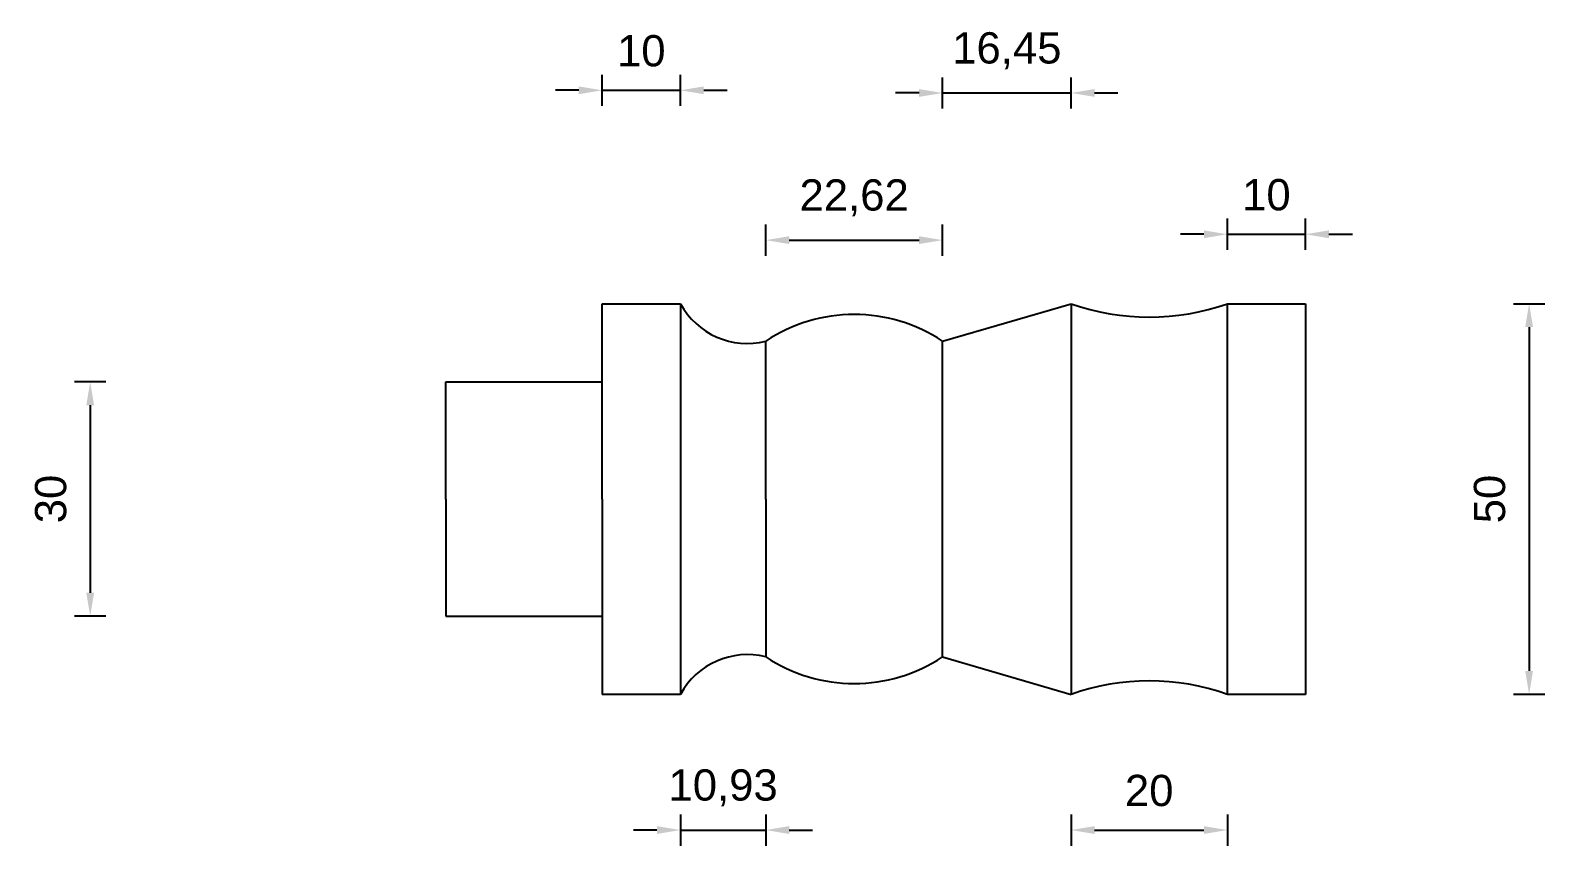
# Model space of a CAD drawing. Header units: millimetres. Extents: x 2100 to 32787, y 24082 to 35493.
# Drawn here: x 3880.5 to 4074.3, y 24590 to 24694.4 of the extents above; entities that cross this region are included whole.
import ezdxf

# ---------------------------------------------------------------- set-up
doc = ezdxf.new("R2010")
doc.units = ezdxf.units.MM
doc.linetypes.add('HIDDEN2', pattern=[4.7625, 3.175, -1.5875])
doc.layers.get('Defpoints').update_dxf_attribs({"color": 231, "linetype": 'HIDDEN2'})
doc.layers.add('ÖLÇÜ', color=181, linetype='Continuous')
doc.styles.get("Standard").update_dxf_attribs({"font": 'arial.ttf'})
doc.dimstyles.new('ISO-25', dxfattribs={"dimtxt": 4, "dimasz": 3, "dimexe": 2, "dimexo": 0.625, "dimgap": 3, "dimtad": 1, "dimtxsty": 'Standard', "dimcen": 2.5, "dimadec": 0, "dimazin": 0, "dimtfac": 1, "dimtix": 1, "dimtmove": 0, "dimatfit": 0, "dimfxl": 2, "dimfxlon": 1, "dimarcsym": 0})

# ---------------------------------------------------------------- blocks, each defined once
blk = doc.blocks.new('*D2469')
at = {"layer": 'Defpoints', "color": 0, "lineweight": 70, "ltscale": 3, "transparency": 16777216}
for p in [(3933.68, 24649.41), (3888.15, 24619.41), (3933.68, 24619.41)]:
    blk.add_point(p, dxfattribs=at)
at = {"layer": 'ÖLÇÜ', "color": 0, "lineweight": -2, "ltscale": 3, "transparency": 16777216}
for p, q in [((3890.15, 24649.41), (3886.15, 24649.41)), ((3888.15, 24646.41), (3888.15, 24622.41)), ((3890.15, 24619.41), (3886.15, 24619.41))]:
    blk.add_line(p, q, dxfattribs=at)
at = {"layer": 'ÖLÇÜ', "color": 0, "lineweight": 70, "ltscale": 3, "transparency": 16777216}
for points in [[(3887.65, 24646.41), (3888.65, 24646.41), (3888.15, 24649.41)], [(3887.65, 24622.41), (3888.65, 24622.41), (3888.15, 24619.41)]]:
    blk.add_solid(points, dxfattribs=at)
at = {"layer": 'ÖLÇÜ', "color": 0, "ltscale": 3, "transparency": 16777216, "insert": (3883.11, 24634.41), "char_height": 4, "attachment_point": 5, "rotation": 90}
blk.add_mtext('30', dxfattribs=at)
blk = doc.blocks.new('*D2470')
at = {"layer": 'Defpoints', "color": 0, "lineweight": 70, "ltscale": 3, "transparency": 16777216}
for p in [(3963.68, 24686.73), (3953.68, 24659.41), (3963.68, 24659.41)]:
    blk.add_point(p, dxfattribs=at)
at = {"layer": 'ÖLÇÜ', "color": 0, "lineweight": -2, "ltscale": 3, "transparency": 16777216}
for p, q in [((3953.68, 24684.73), (3953.68, 24688.73)), ((3963.68, 24684.73), (3963.68, 24688.73)), ((3950.68, 24686.73), (3947.68, 24686.73)), ((3953.68, 24686.73), (3963.68, 24686.73)), ((3966.68, 24686.73), (3969.68, 24686.73))]:
    blk.add_line(p, q, dxfattribs=at)
at = {"layer": 'ÖLÇÜ', "color": 0, "lineweight": 70, "ltscale": 3, "transparency": 16777216}
for points in [[(3950.68, 24687.23), (3950.68, 24686.23), (3953.68, 24686.73)], [(3966.68, 24687.23), (3966.68, 24686.23), (3963.68, 24686.73)]]:
    blk.add_solid(points, dxfattribs=at)
at = {"layer": 'ÖLÇÜ', "color": 0, "ltscale": 3, "transparency": 16777216, "insert": (3958.68, 24691.77), "char_height": 4, "attachment_point": 5}
blk.add_mtext('10', dxfattribs=at)
blk = doc.blocks.new('*D2471')
at = {"layer": 'Defpoints', "color": 0, "lineweight": 70, "ltscale": 3, "transparency": 16777216}
for p in [(3974.61, 24614.19), (3963.68, 24609.41), (3974.61, 24592.03)]:
    blk.add_point(p, dxfattribs=at)
at = {"layer": 'ÖLÇÜ', "color": 0, "lineweight": -2, "ltscale": 3, "transparency": 16777216}
for p, q in [((3963.68, 24594.03), (3963.68, 24590.03)), ((3974.61, 24594.03), (3974.61, 24590.03)), ((3960.68, 24592.03), (3957.68, 24592.03)), ((3963.68, 24592.03), (3974.61, 24592.03)), ((3977.61, 24592.03), (3980.61, 24592.03))]:
    blk.add_line(p, q, dxfattribs=at)
at = {"layer": 'ÖLÇÜ', "color": 0, "lineweight": 70, "ltscale": 3, "transparency": 16777216}
for points in [[(3960.68, 24592.53), (3960.68, 24591.53), (3963.68, 24592.03)], [(3977.61, 24592.53), (3977.61, 24591.53), (3974.61, 24592.03)]]:
    blk.add_solid(points, dxfattribs=at)
at = {"layer": 'ÖLÇÜ', "color": 0, "ltscale": 3, "transparency": 16777216, "insert": (3969.15, 24597.43), "char_height": 4, "attachment_point": 5}
blk.add_mtext('10,93', dxfattribs=at)
blk = doc.blocks.new('*D2472')
at = {"layer": 'Defpoints', "color": 0, "lineweight": 70, "ltscale": 3, "transparency": 16777216}
for p in [(3997.23, 24667.55), (3974.61, 24654.62), (3997.23, 24654.62)]:
    blk.add_point(p, dxfattribs=at)
at = {"layer": 'ÖLÇÜ', "color": 0, "lineweight": -2, "ltscale": 3, "transparency": 16777216}
for p, q in [((3974.61, 24665.55), (3974.61, 24669.55)), ((3997.23, 24665.55), (3997.23, 24669.55)), ((3977.61, 24667.55), (3994.23, 24667.55))]:
    blk.add_line(p, q, dxfattribs=at)
at = {"layer": 'ÖLÇÜ', "color": 0, "lineweight": 70, "ltscale": 3, "transparency": 16777216}
for points in [[(3977.61, 24668.05), (3977.61, 24667.05), (3974.61, 24667.55)], [(3994.23, 24668.05), (3994.23, 24667.05), (3997.23, 24667.55)]]:
    blk.add_solid(points, dxfattribs=at)
at = {"layer": 'ÖLÇÜ', "color": 0, "ltscale": 3, "transparency": 16777216, "insert": (3985.92, 24672.96), "char_height": 4, "attachment_point": 5}
blk.add_mtext('22,62', dxfattribs=at)
blk = doc.blocks.new('*D2473')
at = {"layer": 'Defpoints', "color": 0, "lineweight": 70, "ltscale": 3, "transparency": 16777216}
for p in [(4013.68, 24686.39), (4013.68, 24659.41), (3997.23, 24654.62)]:
    blk.add_point(p, dxfattribs=at)
at = {"layer": 'ÖLÇÜ', "color": 0, "lineweight": -2, "ltscale": 3, "transparency": 16777216}
for p, q in [((3997.23, 24684.39), (3997.23, 24688.39)), ((4013.68, 24684.39), (4013.68, 24688.39)), ((3994.23, 24686.39), (3991.23, 24686.39)), ((3997.23, 24686.39), (4013.68, 24686.39)), ((4016.68, 24686.39), (4019.68, 24686.39))]:
    blk.add_line(p, q, dxfattribs=at)
at = {"layer": 'ÖLÇÜ', "color": 0, "lineweight": 70, "ltscale": 3, "transparency": 16777216}
for points in [[(3994.23, 24686.89), (3994.23, 24685.89), (3997.23, 24686.39)], [(4016.68, 24686.89), (4016.68, 24685.89), (4013.68, 24686.39)]]:
    blk.add_solid(points, dxfattribs=at)
at = {"layer": 'ÖLÇÜ', "color": 0, "ltscale": 3, "transparency": 16777216, "insert": (4005.46, 24691.79), "char_height": 4, "attachment_point": 5}
blk.add_mtext('16,45', dxfattribs=at)
blk = doc.blocks.new('*D2474')
at = {"layer": 'Defpoints', "color": 0, "lineweight": 70, "ltscale": 3, "transparency": 16777216}
for p in [(4013.68, 24609.41), (4033.68, 24609.41), (4033.68, 24592.03)]:
    blk.add_point(p, dxfattribs=at)
at = {"layer": 'ÖLÇÜ', "color": 0, "lineweight": -2, "ltscale": 3, "transparency": 16777216}
for p, q in [((4013.68, 24594.03), (4013.68, 24590.03)), ((4033.68, 24594.03), (4033.68, 24590.03)), ((4016.68, 24592.03), (4030.68, 24592.03))]:
    blk.add_line(p, q, dxfattribs=at)
at = {"layer": 'ÖLÇÜ', "color": 0, "lineweight": 70, "ltscale": 3, "transparency": 16777216}
for points in [[(4016.68, 24592.53), (4016.68, 24591.53), (4013.68, 24592.03)], [(4030.68, 24592.53), (4030.68, 24591.53), (4033.68, 24592.03)]]:
    blk.add_solid(points, dxfattribs=at)
at = {"layer": 'ÖLÇÜ', "color": 0, "ltscale": 3, "transparency": 16777216, "insert": (4023.68, 24597.07), "char_height": 4, "attachment_point": 5}
blk.add_mtext('20', dxfattribs=at)
blk = doc.blocks.new('*D2475')
at = {"layer": 'Defpoints', "color": 0, "lineweight": 70, "ltscale": 3, "transparency": 16777216}
for p in [(4043.68, 24668.3), (4033.68, 24659.41), (4043.68, 24659.41)]:
    blk.add_point(p, dxfattribs=at)
at = {"layer": 'ÖLÇÜ', "color": 0, "lineweight": -2, "ltscale": 3, "transparency": 16777216}
for p, q in [((4033.68, 24666.3), (4033.68, 24670.3)), ((4043.68, 24666.3), (4043.68, 24670.3)), ((4030.68, 24668.3), (4027.68, 24668.3)), ((4033.68, 24668.3), (4043.68, 24668.3)), ((4046.68, 24668.3), (4049.68, 24668.3))]:
    blk.add_line(p, q, dxfattribs=at)
at = {"layer": 'ÖLÇÜ', "color": 0, "lineweight": 70, "ltscale": 3, "transparency": 16777216}
for points in [[(4030.68, 24668.8), (4030.68, 24667.8), (4033.68, 24668.3)], [(4046.68, 24668.8), (4046.68, 24667.8), (4043.68, 24668.3)]]:
    blk.add_solid(points, dxfattribs=at)
at = {"layer": 'ÖLÇÜ', "color": 0, "ltscale": 3, "transparency": 16777216, "insert": (4038.68, 24673.34), "char_height": 4, "attachment_point": 5}
blk.add_mtext('10', dxfattribs=at)
blk = doc.blocks.new('*D2476')
at = {"layer": 'Defpoints', "color": 0, "lineweight": 70, "ltscale": 3, "transparency": 16777216}
for p in [(4043.68, 24659.41), (4043.68, 24609.41), (4072.3, 24609.41)]:
    blk.add_point(p, dxfattribs=at)
at = {"layer": 'ÖLÇÜ', "color": 0, "lineweight": -2, "ltscale": 3, "transparency": 16777216}
for p, q in [((4070.3, 24659.41), (4074.3, 24659.41)), ((4072.3, 24656.41), (4072.3, 24612.41)), ((4070.3, 24609.41), (4074.3, 24609.41))]:
    blk.add_line(p, q, dxfattribs=at)
at = {"layer": 'ÖLÇÜ', "color": 0, "lineweight": 70, "ltscale": 3, "transparency": 16777216}
for points in [[(4071.8, 24656.41), (4072.8, 24656.41), (4072.3, 24659.41)], [(4071.8, 24612.41), (4072.8, 24612.41), (4072.3, 24609.41)]]:
    blk.add_solid(points, dxfattribs=at)
at = {"layer": 'ÖLÇÜ', "color": 0, "ltscale": 3, "transparency": 16777216, "insert": (4067.26, 24634.41), "char_height": 4, "attachment_point": 5, "rotation": 90}
blk.add_mtext('50', dxfattribs=at)

msp = doc.modelspace()

# ---------------------------------------------------------------- linework, layer by layer
for p, q in [((3953.681, 24634.405), (3953.681, 24659.405)), ((3953.681, 24659.405), (3963.681, 24659.405)), ((3963.681, 24659.405), (3963.681, 24609.405)), ((3997.231, 24654.62), (4013.681, 24659.405)), ((4013.681, 24659.405), (4013.681, 24609.405)), ((4033.681, 24609.405), (4033.681, 24659.405)), ((4033.681, 24659.405), (4043.681, 24659.405)), ((4043.681, 24659.405), (4043.681, 24609.405)), ((3974.611, 24634.405), (3974.611, 24654.62)), ((3997.231, 24614.191), (3997.231, 24654.62)), ((3933.681, 24634.405), (3933.681, 24649.405)), ((3933.681, 24649.405), (3953.681, 24649.405)), ((3933.681, 24634.405), (3933.681, 24619.405)), ((3953.681, 24634.405), (3953.681, 24609.405)), ((3974.611, 24634.405), (3974.611, 24614.191)), ((3933.681, 24619.405), (3953.681, 24619.405)), ((3997.231, 24614.191), (4013.681, 24609.405)), ((3963.681, 24609.405), (3953.681, 24609.405)), ((4043.681, 24609.405), (4033.681, 24609.405))]:
    msp.add_line(p, q)
for centre, radius, start, end in [((3972.234, 24664.065), 9.74, 208.58632, 284.12743), ((4023.681, 24687.689), 30, 250.52878, 289.47122), ((3985.921, 24637.558), 20.47, 56.46022, 123.53978), ((3972.234, 24604.745), 9.74, 75.87548, 151.41957), ((3985.921, 24631.253), 20.47, 236.46022, 303.53978), ((4023.681, 24581.121), 30, 70.52878, 109.47122)]:
    msp.add_arc(centre, radius, start, end)

# ---------------------------------------------------------------- dimensions: what is measured, and where the dimension line sits
at = {"layer": 'ÖLÇÜ', "ltscale": 3}
for base, p1, p2, picture, middle in [((3963.681, 24686.731), (3953.681, 24659.405), (3963.681, 24659.405), '*D2470', (3958.681, 24691.774)), ((4013.681, 24686.386), (3997.231, 24654.62), (4013.681, 24659.405), '*D2473', (4005.456, 24691.79)), ((3997.231, 24667.552), (3974.611, 24654.62), (3997.231, 24654.62), '*D2472', (3985.921, 24672.955)), ((4043.681, 24668.298), (4033.681, 24659.405), (4043.681, 24659.405), '*D2475', (4038.681, 24673.34)), ((3974.611, 24592.026), (3963.681, 24609.405), (3974.611, 24614.191), '*D2471', (3969.146, 24597.43)), ((4033.681, 24592.026), (4013.681, 24609.405), (4033.681, 24609.405), '*D2474', (4023.681, 24597.068))]:
    dim = msp.add_linear_dim(base=base, p1=p1, p2=p2, dimstyle='ISO-25', dxfattribs=at)
    dim.commit()
    dim.dimension.update_dxf_attribs({"geometry": picture, "text_midpoint": middle})
for base, p1, p2, picture, middle in [((4072.298, 24609.405), (4043.681, 24659.405), (4043.681, 24609.405), '*D2476', (4067.256, 24634.405)), ((3888.15, 24619.405), (3933.681, 24649.405), (3933.681, 24619.405), '*D2469', (3883.107, 24634.405))]:
    dim = msp.add_linear_dim(base=base, p1=p1, p2=p2, angle=90, dimstyle='ISO-25', dxfattribs=at)
    dim.commit()
    dim.dimension.update_dxf_attribs({"geometry": picture, "text_midpoint": middle})

doc.saveas('drawing.dxf')
